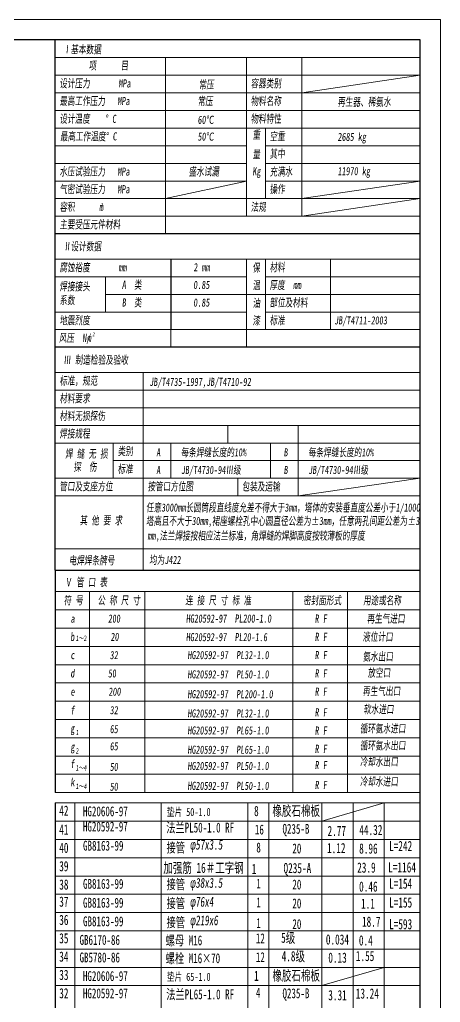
# Model space of a CAD drawing. Header units: millimetres. Extents: x 21194 to 30104, y -10888 to 2261.
# Drawn here: x 26990 to 30104, y -5003 to 2261 of the extents above; entities that cross this region are included whole.
import ezdxf

# ---------------------------------------------------------------- set-up
doc = ezdxf.new("R2010")
doc.units = ezdxf.units.MM
doc.layers.get('0').update_dxf_attribs({"lineweight": 30})
doc.layers.add('标注线', color=3, linetype='Continuous', lineweight=15)
doc.layers.add('细实线', color=4, linetype='Continuous', lineweight=9)
doc.styles.get("Standard").update_dxf_attribs({"font": 'SIMFANG.TTF', "width": 0.67, "oblique": 5, "height": 7})

msp = doc.modelspace()

# ---------------------------------------------------------------- linework, layer by layer
for p, q in [((27253.96, -1809.07), (27253.96, 2110.86)), ((29953.92, 677.09), (27253.96, 677.09)), ((29953.92, -160.83), (27253.96, -160.83)), ((27253.96, -1809.07), (29953.92, -1809.07)), ((27253.96, -1809.07), (27253.96, -2507.01)), ((27253.96, -2079.07), (27253.96, -3452.01)), ((27253.92, -3529.14), (27253.92, -9349.14))]:
    msp.add_line(p, q)
msp.add_lwpolyline([(29953.92, 2110.86), (21568.92, 2110.86), (21568.92, -10189.14), (29953.92, -10189.14)], close=True)
at = {"layer": '标注线'}
for p, q in [((29226.18, -3664.14), (29688.55, -3529.14)), ((29226.18, -4879.14), (29688.55, -4744.14))]:
    msp.add_line(p, q, dxfattribs=at)
at = {"layer": '细实线'}
for p, q in [((29953.92, 1980.52), (27253.96, 1980.52)), ((28068.64, 807.43), (28068.64, 1980.52)), ((28669.18, 807.43), (28669.18, 1980.52)), ((29078.76, 807.43), (29078.76, 1980.52)), ((29953.92, 1850.17), (27253.96, 1850.17)), ((29078.76, 1719.83), (29953.92, 1850.17)), ((29953.92, 1719.83), (27253.96, 1719.83)), ((28669.18, 1589.49), (27253.96, 1589.49)), ((29953.92, 1589.49), (28669.18, 1589.49)), ((28669.18, 1459.14), (27253.96, 1459.14)), ((29953.92, 1459.14), (28669.18, 1459.14)), ((28809.14, 1456.35), (28809.14, 937.77)), ((28669.18, 1328.8), (27253.96, 1328.8)), ((29953.92, 1328.8), (28809.14, 1328.8)), ((28669.18, 1198.46), (27253.96, 1198.46)), ((29953.92, 1198.46), (28809.14, 1198.46)), ((28669.18, 1068.11), (27253.96, 1068.11)), ((28068.64, 937.77), (28669.99, 1068.11)), ((29953.92, 1068.11), (28809.14, 1068.11)), ((29078.76, 937.77), (29953.92, 1068.11)), ((29953.92, 937.77), (27253.96, 937.77)), ((29078.76, 807.43), (29953.92, 937.77)), ((29953.92, 807.43), (27253.96, 807.43)), ((29953.92, 807.43), (27253.96, 807.43)), ((28068.64, 677.09), (28068.64, 807.43)), ((29953.92, 490.88), (27253.96, 490.88)), ((28110.5, -160.83), (28110.5, 490.88)), ((28110.57, -30.49), (28110.57, 490.88)), ((28669.18, -160.83), (28669.18, 490.88)), ((28809.14, 490.88), (28809.14, -30.49)), ((29290.83, -30.49), (29290.83, 490.88)), ((28669.18, 360.54), (27253.96, 360.54)), ((27626.37, 99.85), (27626.37, 360.54)), ((29953.92, 360.54), (28809.14, 360.54)), ((28669.18, 230.2), (27626.37, 230.2)), ((29953.92, 230.2), (28669.18, 230.2)), ((28669.18, 99.85), (27253.96, 99.85)), ((29953.92, 99.85), (28809.14, 99.85)), ((29953.92, -30.49), (27253.96, -30.49)), ((29953.92, -347.04), (27253.96, -347.04)), ((27905.67, -1129.1), (27905.67, -347.04)), ((29953.92, -477.38), (27253.96, -477.38)), ((29953.92, -607.72), (27253.96, -607.72)), ((29953.92, -738.07), (27253.96, -738.07)), ((28529.93, -868.41), (28529.93, -738.07)), ((29052.69, -1129.1), (29052.69, -738.07)), ((29953.92, -868.41), (27253.96, -868.41)), ((27682.23, -1129.1), (27682.23, -868.41)), ((28110.5, -1129.1), (28110.5, -868.41)), ((28847.87, -1129.1), (28847.87, -868.41)), ((29953.92, -998.75), (27682.23, -998.75)), ((29953.92, -1129.1), (27253.96, -1129.1)), ((29953.92, -1129.1), (27253.96, -1129.1)), ((29953.92, -1129.1), (27253.96, -1129.1)), ((27905.67, -1520.12), (27905.67, -1129.1)), ((28603.94, -1129.1), (28603.94, -1259.44)), ((29052.69, -1259.44), (29953.92, -1129.1)), ((29052.69, -1259.44), (29052.69, -1129.1)), ((29953.92, -1259.44), (27253.96, -1259.44)), ((27905.41, -1809.07), (27905.11, -1520.12)), ((29953.92, -1651.69), (27253.96, -1651.69)), ((29953.92, -1967.02), (27253.96, -1967.02)), ((27507.08, -2507.01), (27507.08, -1967.02)), ((27916.17, -2507.01), (27916.17, -1967.02)), ((29011.28, -2507.01), (29011.28, -1967.02)), ((29415.68, -2507.01), (29415.68, -1967.02)), ((29953.92, -2102.01), (27253.96, -2102.01)), ((29953.92, -2237.01), (27253.96, -2237.01)), ((27507.08, -3452.01), (27507.08, -2237.02)), ((27916.17, -3452.01), (27916.17, -2237.02)), ((29011.28, -3452.01), (29011.28, -2237.02)), ((29415.68, -3452.01), (29415.68, -2237.02)), ((29953.92, -2372.01), (27253.96, -2372.01)), ((29953.92, -2507.01), (27253.96, -2507.01)), ((29953.92, -2642.01), (27253.96, -2642.01)), ((29953.92, -2777.01), (27253.96, -2777.01)), ((29953.92, -2777.01), (27253.96, -2777.01)), ((29953.92, -2912.01), (27253.96, -2912.01)), ((29953.92, -3047.01), (27253.96, -3047.01)), ((29953.92, -3182.01), (27253.96, -3182.01)), ((29953.92, -3317.01), (27253.96, -3317.01)), ((29953.92, -3452.01), (27253.96, -3452.01)), ((29953.92, -3529.14), (27253.92, -3529.14)), ((27399.26, -9348.96), (27399.26, -3529.14)), ((28036.89, -9340.65), (28036.89, -3529.14)), ((28678.92, -9349.14), (28678.92, -3529.14)), ((28834.15, -9353.23), (28834.15, -3529.14)), ((29226.18, -9349.14), (29226.18, -3529.14)), ((29458.92, -9274.14), (29458.92, -3529.14)), ((29688.55, -9349.14), (29688.55, -3529.14)), ((29953.92, -3664.14), (27253.92, -3664.14)), ((29953.92, -3799.14), (27253.92, -3799.14)), ((29953.92, -3934.14), (27253.92, -3934.14)), ((29953.92, -4069.14), (27253.92, -4069.14)), ((29953.92, -4204.14), (27253.92, -4204.14)), ((29953.92, -4339.14), (27253.92, -4339.14)), ((29953.92, -4474.14), (27253.92, -4474.14)), ((29953.92, -4609.14), (27253.92, -4609.14)), ((29953.92, -4744.14), (27253.92, -4744.14)), ((29953.92, -4879.14), (27253.92, -4879.14))]:
    msp.add_line(p, q, dxfattribs=at)
msp.add_lwpolyline([(21193.92, -10339.14), (30103.92, -10339.14), (30103.92, 2260.86), (21193.92, 2260.86)], close=True, dxfattribs=at)

# ---------------------------------------------------------------- texts
at = {"layer": '细实线', "oblique": 5, "width": 0.67}
for s, height, p in [('Ⅰ基本数据', 60, (27312.69, 2010.8)), ('项      目', 60, (27502.7, 1891.57)), ('设计压力       MPa', 60, (27286.36, 1759.72)), ('常压', 60, (28316.74, 1750.97)), ('容器类别', 60, (28701.59, 1759.56)), ('最高工作压力   MPa', 60, (27286.36, 1629.37)), ('常压', 60, (28307.99, 1628.5)), ('物料名称', 60, (28701.59, 1628.92)), ('再生器、稀氨水', 60, (29343.75, 1623.09)), ('设计温度     ', 60, (27286.36, 1498.12)), ('°', 60, (27623, 1498.12)), ('C', 60, (27674.79, 1498.12)), ('60℃', 60, (28307.99, 1490.81)), ('物料特性', 60, (28701.59, 1498.58)), ('最高工作温度 ', 60, (27290.38, 1368.08)), ('°', 60, (27627.03, 1368.08)), ('C', 60, (27678.82, 1368.08)), ('50℃', 60, (28307.99, 1366.45)), ('重', 60, (28715.39, 1380.03)), ('空重', 60, (28841.55, 1368.23)), ('2685 kg', 60, (29343.75, 1364.92)), ('其中', 60, (28841.55, 1239.11)), ('量', 60, (28714.89, 1235.55)), ('水压试验压力   MPa', 60, (27286.36, 1108)), ('盛水试漏', 60, (28242.28, 1108)), ('Kg', 60, (28713.98, 1110.19)), ('充满水', 60, (28841.55, 1107.55)), ('11970 kg', 60, (29343.75, 1111.26)), ('气密试验压力   MPa', 60, (27286.36, 977.66)), ('操作', 60, (28841.55, 978.43)), ('容积      m', 60, (27286.36, 846.26)), ('3', 30, (27592.34, 876.45)), ('法规', 60, (28701.59, 846.86)), ('主要受压元件材料', 60, (27286.36, 716.82)), ('  Ⅱ设计数据', 60, (27253.96, 554.83)), ('腐蚀裕度       mm', 60, (27286.36, 399.52)), ('2 mm', 60, (28277.57, 400.82)), ('保', 60, (28713.98, 397.33)), ('材料', 60, (28841.55, 400.58)), ('焊接接头', 60, (27286.36, 259.08)), ('A  类', 60, (27747.49, 270.94)), ('0.85', 60, (28275.95, 270.32)), ('温', 60, (28715.7, 268.34)), ('厚度  mm', 60, (28841.55, 269.18)), ('系数', 60, (27286.36, 156.92)), ('B  类', 60, (27747.49, 140.59)), ('0.85', 60, (28275.95, 139.98)), ('油', 60, (28715.7, 136.49)), ('部位及材料', 60, (28841.55, 139.89)), ('地震烈度', 60, (27286.36, 8.48)), ('漆', 60, (28715.09, 6.45)), ('标准', 60, (28841.55, 8.64)), ('JB/T4711-2003', 60, (29319.39, 8.34)), ('风压  N/', 60, (27282.41, -121.26)), ('2', 30, (27529.23, -79.25)), ('m', 60, (27489.57, -121.26)), ('  Ⅲ 制造检验及验收', 60, (27253.96, -283.49)), ('标准，规范', 60, (27286.36, -438.25)), (' JB/T4735-1997,JB/T4710-92', 60, (27920.72, -446.46)), ('材料要求', 60, (27286.36, -567.84)), ('材料无损探伤', 60, (27286.36, -698.48)), ('焊接规程', 60, (27286.36, -828.67)), ('焊 缝 无 损', 60, (27328.23, -977.74)), ('类别', 60, (27716.97, -958.72)), ('A', 60, (28002.44, -966.98)), ('每条焊缝长度的10%', 60, (28184.71, -966.98)), ('B', 60, (28944.63, -966.98)), ('每条焊缝长度的10%', 60, (29126.9, -966.98)), ('探  伤', 60, (27389.51, -1074.44)), ('标准', 60, (27716.97, -1089.96)), ('A', 60, (28002.44, -1097.32)), ('JB/T4730-94Ⅲ级', 60, (28184.71, -1097.32)), ('B', 60, (28944.63, -1097.32)), ('JB/T4730-94Ⅲ级', 60, (29126.9, -1097.32)), ('管口及支座方位', 60, (27286.36, -1219.4)), ('按管口方位图', 60, (27938.07, -1219.55)), ('包装及运输', 60, (28636.34, -1220.16)), ('任意3000mm长圆筒段直线度允差不得大于3mm，塔体的安装垂直度公差小于1/1000', 60, (27926.83, -1375.42)), ('其 他 要 求', 60, (27435.8, -1470.29)), ('塔高且不大于30mm,裙座螺栓孔中心圆直径公差为±3mm，任意两孔间距公差为±3', 60, (27926.83, -1474.56)), ('mm,法兰焊接按相应法兰标准，角焊缝的焊脚高度按较薄板的厚度', 60, (27936.58, -1583.35)), ('电焊焊条牌号', 60, (27356.37, -1766.09)), ('均为J422', 60, (27950.21, -1762.47)), (' Ⅴ 管 口 表', 60, (27293.84, -1927.43)), ('符 号', 60, (27318.03, -2061.43)), ('公 称 尺 寸', 60, (27568.08, -2061.71)), ('连 接 尺 寸 标 准', 60, (28216.82, -2061.28)), ('密封面形式', 60, (29090.45, -2061.28)), ('用途或名称', 60, (29533.63, -2061.43)), ('a', 60, (27368, -2195.99)), ('200', 60, (27644.91, -2195.99)), ('HG20592-97  PL200-1.0', 60, (28221.5, -2195.85)), ('R F', 60, (29174.97, -2195.85)), (' 再生气进口', 60, (29531.12, -2196.42)), ('b', 60, (27366.94, -2330.99)), ('1～2', 40, (27405.12, -2330.99)), ('20', 60, (27664, -2330.99)), ('HG20592-97  PL20-1.6', 60, (28221.5, -2332.93)), ('R F', 60, (29174.97, -2330.85)), ('液位计口', 60, (29528.69, -2330.99)), ('c', 60, (27367.63, -2465.99)), ('32', 60, (27658.12, -2465.99)), ('HG20592-97  PL32-1.0', 60, (28233.01, -2465.85)), ('R F', 60, (29174.97, -2465.85)), ('氨水出口', 60, (29529.99, -2476.94)), ('d', 60, (27366.94, -2600.99)), ('50', 60, (27644.91, -2600.99)), ('R F', 60, (29174.97, -2600.85)), ('放空口', 60, (29566.97, -2596.46)), ('HG20592-97  PL50-1.0', 60, (28233.01, -2608.13)), ('200', 60, (27648.57, -2735.99)), ('R F', 60, (29174.97, -2735.85)), ('再生气出口', 60, (29528.69, -2731.89)), ('e', 60, (27367.63, -2735.99)), ('HG20592-97  PL200-1.0', 60, (28233.01, -2754.47)), ('f', 60, (27367.63, -2872.97)), ('32', 60, (27658.12, -2872.97)), ('R F', 60, (29174.97, -2888.62)), ('软水进口', 60, (29534.92, -2866.46)), ('HG20592-97  PL32-1.0', 60, (28233.01, -2896.75)), ('g', 60, (27366.94, -3007.97)), ('65', 60, (27658.12, -3012.87)), ('HG20592-97  PL65-1.0', 60, (28233.01, -3022.77)), ('R F', 60, (29174.97, -3023.62)), ('循环氨水进口', 60, (29510.27, -3008.74)), ('1 ', 40, (27405.12, -3027.31)), ('g', 60, (27367.63, -3142.97)), ('65', 60, (27658.12, -3140.05)), ('HG20592-97  PL65-1.0', 60, (28233.01, -3165.05)), ('R F', 60, (29174.97, -3158.62)), ('循环氨水出口', 60, (29510.27, -3133.95)), ('2', 40, (27405.12, -3164.03)), ('冷却水出口', 60, (29510.27, -3254.37)), ('f', 60, (27366.94, -3269.74)), ('1～4 ', 40, (27405.12, -3289.08)), ('50', 60, (27658.12, -3291.9)), ('HG20592-97  PL50-1.0', 60, (28233.01, -3285.48)), ('R F', 60, (29174.97, -3279.05)), ('冷却水进口', 60, (29510.27, -3400.97)), ('k', 60, (27367.63, -3404.74)), ('1～4', 40, (27405.12, -3425.8)), ('50', 60, (27658.12, -3438.5)), ('HG20592-97  PL50-1.0', 60, (28233.01, -3432.08)), ('R F', 60, (29174.97, -3425.65))]:
    msp.add_text(s, height=height, dxfattribs=at).set_placement(p)
at = {"layer": '细实线', "width": 0.67}
for s, height, p in [('42', 75, (27283.39, -3622.89)), ('HG20606-97', 72.9, (27458.67, -3626.85)), ('垫片 50-1.0', 60, (28080.4, -3625.63)), ('8', 75, (28725.16, -3625.79)), ('橡胶石棉板', 75, (28861.16, -3623.98)), ('41', 75, (27283.39, -3762.78)), ('HG20592-97', 72.9, (27458.67, -3739.72)), ('法兰PL50-1.0 RF', 72.9, (28075.13, -3747.27)), ('16', 72.9, (28731.37, -3761.6)), ('Q235-B', 72.9, (28935.41, -3756.62)), ('2.77', 75, (29268.95, -3773.09)), ('44.32', 75, (29503.88, -3765.92)), ('40', 75, (27283.39, -3897.78)), ('GB8163-99', 72.9, (27459.61, -3881.19)), ('接管', 72.9, (28077.5, -3895.09)), ('8', 72.9, (28742.05, -3894.5)), ('20', 72.9, (29008.73, -3901.45)), ('1.12', 75, (29265.07, -3899.7)), ('8.96', 75, (29502.98, -3903.58)), ('L=242', 75, (29724.25, -3884.29)), ('39', 75, (27283.39, -4033.61)), ('加强筋 16＃工字钢', 75, (28053.81, -4045.39)), ('1', 75, (28708.39, -4053.42)), ('Q235-A', 75, (28943.06, -4047.61)), ('23.9', 75, (29488.39, -4043.98)), ('L=1164', 75, (29718.03, -4041.95)), ('38', 75, (27283.39, -4169.17)), ('GB8163-99', 72.9, (27459.61, -4163.14)), ('接管', 72.9, (28077.5, -4166.05)), ('1', 72.9, (28742.05, -4161.09)), ('20', 72.9, (29008.73, -4168.03)), ('0.46', 75, (29502.65, -4184.4)), ('L=154', 75, (29724.25, -4162.06)), ('37', 75, (27283.39, -4295.59)), ('GB8163-99', 72.9, (27459.61, -4302.78)), ('接管', 72.9, (28077.5, -4305.69)), ('1', 72.9, (28742.05, -4300.74)), ('20', 72.9, (29008.73, -4307.67)), ('1.1', 75, (29516.92, -4310.43)), ('L=155', 75, (29724.25, -4301.7)), ('36', 75, (27283.39, -4430.59)), ('GB8163-99', 72.9, (27459.61, -4440.19)), ('接管', 72.9, (28077.5, -4446.96)), ('1', 72.9, (28742.05, -4453.5)), ('20', 72.9, (29008.73, -4460.46)), ('18.7', 75, (29523.97, -4443.65)), ('L=593', 75, (29724.25, -4462.19)), ('35', 75, (27283.39, -4566.42)), ('螺母 M16', 72.9, (28071.56, -4580.98)), ('12', 72.9, (28738.86, -4565.55)), ('5级  ', 75, (28925.48, -4562.5)), ('0.034', 75, (29256.6, -4575.33)), ('GB6170-86', 72.9, (27433.69, -4577.53)), ('0.4', 75, (29501.12, -4582.41)), ('34', 75, (27283.39, -4701.98)), ('GB5780-86', 72.9, (27433.69, -4707.08)), ('螺栓 M16×70', 72.9, (28071.56, -4712.93)), ('12', 72.9, (28738.86, -4705.16)), ('4.8级', 75, (28929.29, -4699.24)), ('0.13', 75, (29274.52, -4709.69)), ('1.55', 75, (29478.37, -4697.6)), ('33', 75, (27283.39, -4836.98)), ('HG20606-97', 72.9, (27458.67, -4844.8)), ('垫片 65-1.0', 60, (28080.4, -4843.59)), ('1', 75, (28725.16, -4843.74)), ('橡胶石棉板', 75, (28861.16, -4841.93)), ('32', 75, (27283.39, -4972.81)), ('HG20592-97', 72.9, (27458.67, -4972.21)), ('法兰PL65-1.0 RF', 72.9, (28075.13, -4979.76)), ('4', 72.9, (28738.86, -4968.03)), ('Q235-B', 72.9, (28935.41, -4972.05)), ('3.31', 75, (29274.2, -4987.07)), ('13.24', 75, (29478.05, -4974.97))]:
    msp.add_text(s, height=height, dxfattribs=at).set_placement(p)
at = {"layer": '细实线', "char_height": 72.9, "attachment_point": 1}
for s, insert in [('{\\fSymbol|b0|i0|c0|p18;f}57x3.5', (28249.95, -3801.03)), ('{\\fSymbol|b0|i0|c0|p18;f}38x3.5', (28249.95, -4082.98)), ('{\\fSymbol|b0|i0|c0|p18;f}76x4', (28249.95, -4222.62)), ('{\\fSymbol|b0|i0|c0|p18;f}219x6', (28249.95, -4360.03))]:
    msp.add_mtext(s, dxfattribs=dict(at, insert=insert))

doc.saveas('drawing.dxf')
